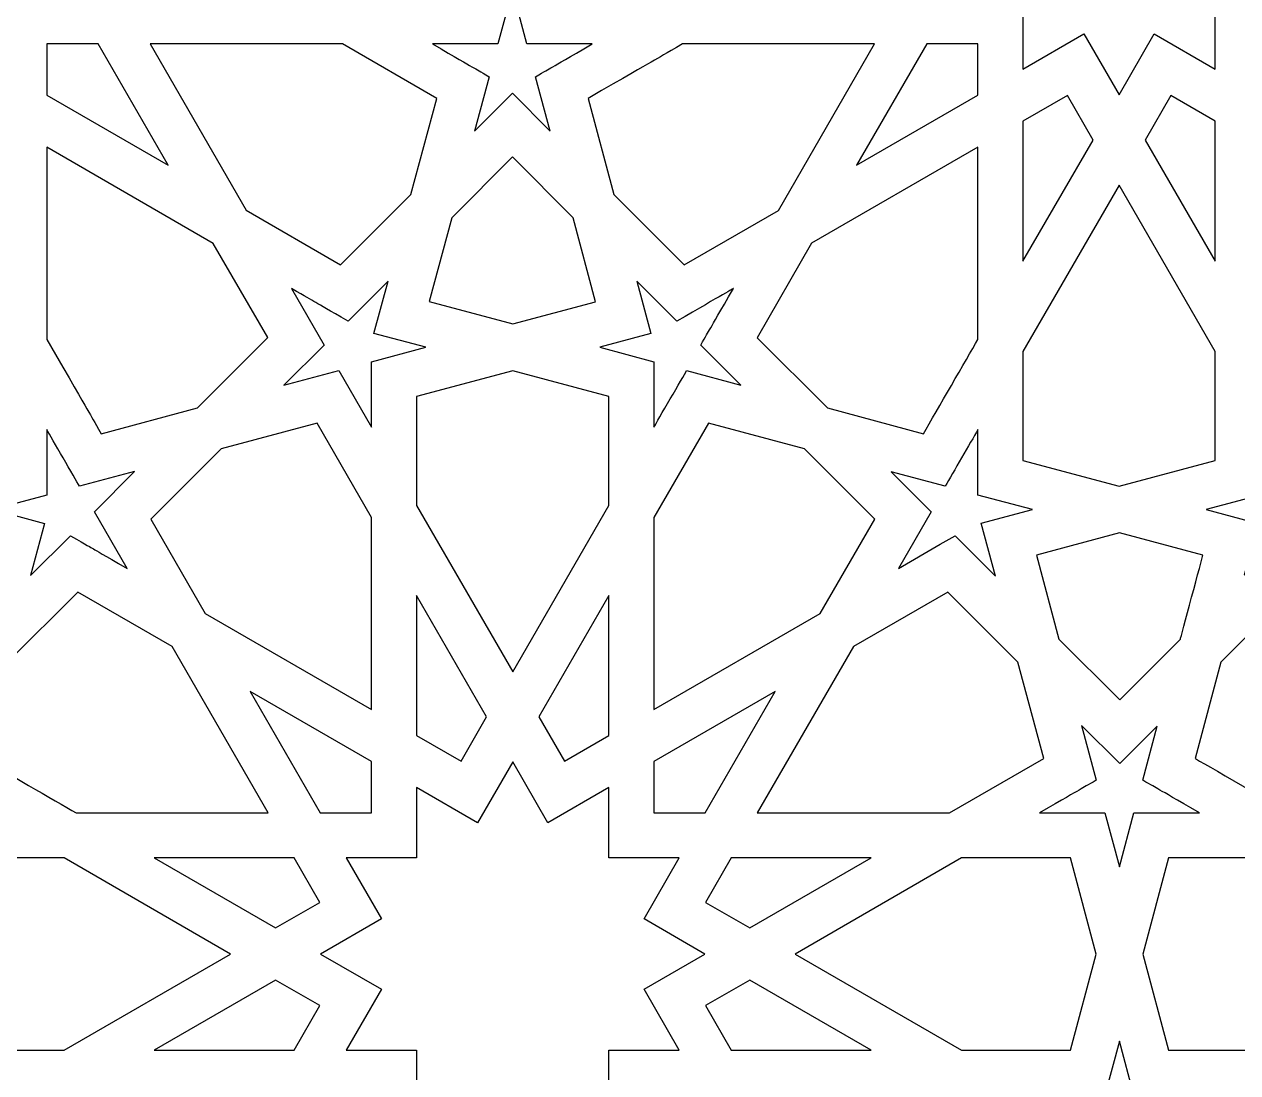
# Model space of a CAD drawing. Header units: millimetres. Extents: x -64 to 64, y -64 to 64.
# Drawn here: x -16.7 to 24.84, y -4.02 to 31.87 of the extents above; entities that cross this region are included whole.
import ezdxf

# ---------------------------------------------------------------- set-up
doc = ezdxf.new("R2010")
doc.units = ezdxf.units.MM
doc.header["$MEASUREMENT"] = 0
doc.layers.add('layer 1', color=7, linetype='Continuous')

msp = doc.modelspace()

# ---------------------------------------------------------------- linework, layer by layer
at = {"layer": 'layer 1', "color": 250}
for points, knots in [([(63.5, 63.5004), (63.5, 63.5004), (-63.5, 63.5004), (-63.5, 63.5004), (-63.5, 63.5004), (-63.5, 63.5004), (-63.5, -63.5), (-63.5, -63.5), (-63.5, -63.5), (-63.5, -63.5), (63.5, -63.5), (63.5, -63.5), (63.5, -63.5), (63.5, -57.5078), (63.5, 58.6684), (63.5, 63.5004)], [0, 0, 0, 0, 0.2, 0.2, 0.2, 0.2, 0.4, 0.4, 0.4, 0.4, 0.6, 0.6, 0.6, 0.6, 1, 1, 1, 1]), ([(-21.9643, 40.5253), (-21.9643, 40.5253), (-20.7603, 42.6089), (-20.7603, 42.6089), (-20.7603, 42.6089), (-20.7603, 42.6089), (-19.5562, 40.5253), (-19.5562, 40.5253), (-19.5562, 40.5253), (-19.5562, 40.5253), (-17.4727, 41.729), (-17.4727, 41.729), (-17.4727, 41.729), (-17.4727, 41.729), (-17.4727, 39.3213), (-17.4727, 39.3213), (-17.4727, 39.3213), (-17.4727, 39.3213), (-15.0647, 39.3213), (-15.0647, 39.3213), (-15.0647, 39.3213), (-15.0647, 39.3213), (-16.2687, 37.2375), (-16.2687, 37.2375), (-16.2687, 37.2375), (-16.2687, 37.2375), (-14.1848, 36.0334), (-14.1848, 36.0334), (-14.1848, 36.0334), (-14.1848, 36.0334), (-16.2687, 34.8298), (-16.2687, 34.8298), (-16.2687, 34.8298), (-16.2687, 34.8298), (-15.0647, 32.742), (-15.0647, 32.742), (-15.0647, 32.742), (-15.0647, 32.742), (-17.4727, 32.742), (-17.4727, 32.742), (-17.4727, 32.742), (-17.4727, 32.742), (-17.4727, 30.3378), (-17.4727, 30.3378), (-17.4727, 30.3378), (-17.4727, 30.3378), (-19.5562, 31.5419), (-19.5562, 31.5419), (-19.5562, 31.5419), (-19.5562, 31.5419), (-20.7603, 29.4545), (-20.7603, 29.4545), (-20.7603, 29.4545), (-20.7603, 29.4545), (-21.9643, 31.5419), (-21.9643, 31.5419), (-21.9643, 31.5419), (-21.9643, 31.5419), (-24.0478, 30.3378), (-24.0478, 30.3378), (-24.0478, 30.3378), (-24.0478, 30.3378), (-24.0478, 32.742), (-24.0478, 32.742), (-24.0478, 32.742), (-24.0478, 32.742), (-26.4559, 32.742), (-26.4559, 32.742), (-26.4559, 32.742), (-26.4559, 32.742), (-25.2518, 34.8298), (-25.2518, 34.8298), (-25.2518, 34.8298), (-25.2518, 34.8298), (-27.3357, 36.0334), (-27.3357, 36.0334), (-27.3357, 36.0334), (-27.3357, 36.0334), (-25.2518, 37.2375), (-25.2518, 37.2375), (-25.2518, 37.2375), (-25.2518, 37.2375), (-26.4559, 39.3213), (-26.4559, 39.3213), (-26.4559, 39.3213), (-26.4559, 39.3213), (-24.0478, 39.3213), (-24.0478, 39.3213), (-24.0478, 39.3213), (-24.0478, 39.3213), (-24.0478, 41.729), (-24.0478, 41.729), (-24.0478, 41.729), (-24.0478, 41.729), (-21.9643, 40.5253), (-21.9643, 40.5253)], [0, 0, 0, 0, 0.04, 0.04, 0.04, 0.04, 0.08, 0.08, 0.08, 0.08, 0.12, 0.12, 0.12, 0.12, 0.16, 0.16, 0.16, 0.16, 0.2, 0.2, 0.2, 0.2, 0.24, 0.24, 0.24, 0.24, 0.28, 0.28, 0.28, 0.28, 0.32, 0.32, 0.32, 0.32, 0.36, 0.36, 0.36, 0.36, 0.4, 0.4, 0.4, 0.4, 0.44, 0.44, 0.44, 0.44, 0.48, 0.48, 0.48, 0.48, 0.52, 0.52, 0.52, 0.52, 0.56, 0.56, 0.56, 0.56, 0.6, 0.6, 0.6, 0.6, 0.64, 0.64, 0.64, 0.64, 0.68, 0.68, 0.68, 0.68, 0.72, 0.72, 0.72, 0.72, 0.76, 0.76, 0.76, 0.76, 0.8, 0.8, 0.8, 0.8, 0.84, 0.84, 0.84, 0.84, 0.88, 0.88, 0.88, 0.88, 0.92, 0.92, 0.92, 0.92, 1, 1, 1, 1]), ([(19.5756, 40.5253), (19.5756, 40.5253), (20.7793, 42.6089), (20.7793, 42.6089), (20.7793, 42.6089), (20.7793, 42.6089), (21.9833, 40.5253), (21.9833, 40.5253), (21.9833, 40.5253), (21.9833, 40.5253), (24.0672, 41.729), (24.0672, 41.729), (24.0672, 41.729), (24.0672, 41.729), (24.0672, 39.3213), (24.0672, 39.3213), (24.0672, 39.3213), (24.0672, 39.3213), (26.4753, 39.3213), (26.4753, 39.3213), (26.4753, 39.3213), (26.4753, 39.3213), (25.2712, 37.2375), (25.2712, 37.2375), (25.2712, 37.2375), (25.2712, 37.2375), (27.3547, 36.0334), (27.3547, 36.0334), (27.3547, 36.0334), (27.3547, 36.0334), (25.2712, 34.8298), (25.2712, 34.8298), (25.2712, 34.8298), (25.2712, 34.8298), (26.4753, 32.742), (26.4753, 32.742), (26.4753, 32.742), (26.4753, 32.742), (24.0672, 32.742), (24.0672, 32.742), (24.0672, 32.742), (24.0672, 32.742), (24.0672, 30.3378), (24.0672, 30.3378), (24.0672, 30.3378), (24.0672, 30.3378), (21.9833, 31.5419), (21.9833, 31.5419), (21.9833, 31.5419), (21.9833, 31.5419), (20.7793, 29.4545), (20.7793, 29.4545), (20.7793, 29.4545), (20.7793, 29.4545), (19.5756, 31.5419), (19.5756, 31.5419), (19.5756, 31.5419), (19.5756, 31.5419), (17.4879, 30.3378), (17.4879, 30.3378), (17.4879, 30.3378), (17.4879, 30.3378), (17.4879, 32.742), (17.4879, 32.742), (17.4879, 32.742), (17.4879, 32.742), (15.0841, 32.742), (15.0841, 32.742), (15.0841, 32.742), (15.0841, 32.742), (16.2881, 34.8298), (16.2881, 34.8298), (16.2881, 34.8298), (16.2881, 34.8298), (14.2004, 36.0334), (14.2004, 36.0334), (14.2004, 36.0334), (14.2004, 36.0334), (16.2881, 37.2375), (16.2881, 37.2375), (16.2881, 37.2375), (16.2881, 37.2375), (15.0841, 39.3213), (15.0841, 39.3213), (15.0841, 39.3213), (15.0841, 39.3213), (17.4879, 39.3213), (17.4879, 39.3213), (17.4879, 39.3213), (17.4879, 39.3213), (17.4879, 41.729), (17.4879, 41.729), (17.4879, 41.729), (17.4879, 41.729), (19.5756, 40.5253), (19.5756, 40.5253)], [0, 0, 0, 0, 0.04, 0.04, 0.04, 0.04, 0.08, 0.08, 0.08, 0.08, 0.12, 0.12, 0.12, 0.12, 0.16, 0.16, 0.16, 0.16, 0.2, 0.2, 0.2, 0.2, 0.24, 0.24, 0.24, 0.24, 0.28, 0.28, 0.28, 0.28, 0.32, 0.32, 0.32, 0.32, 0.36, 0.36, 0.36, 0.36, 0.4, 0.4, 0.4, 0.4, 0.44, 0.44, 0.44, 0.44, 0.48, 0.48, 0.48, 0.48, 0.52, 0.52, 0.52, 0.52, 0.56, 0.56, 0.56, 0.56, 0.6, 0.6, 0.6, 0.6, 0.64, 0.64, 0.64, 0.64, 0.68, 0.68, 0.68, 0.68, 0.72, 0.72, 0.72, 0.72, 0.76, 0.76, 0.76, 0.76, 0.8, 0.8, 0.8, 0.8, 0.84, 0.84, 0.84, 0.84, 0.88, 0.88, 0.88, 0.88, 0.92, 0.92, 0.92, 0.92, 1, 1, 1, 1]), ([(0.8026, 30.0792), (0.8026, 30.0792), (1.3042, 28.2194), (1.3042, 28.2194), (1.3042, 28.2194), (1.3042, 28.2194), (0.0078, 29.5123), (0.0078, 29.5123), (0.0078, 29.5123), (0.0078, 29.5123), (-1.2848, 28.2194), (-1.2848, 28.2194), (-1.2848, 28.2194), (-1.2848, 28.2194), (-0.787, 30.0792), (-0.787, 30.0792), (-0.787, 30.0792), (-1.445, 30.4602), (-1.0516, 30.2331), (-2.7241, 31.1983), (-2.7241, 31.1983), (-2.7241, 31.1983), (-0.4861, 31.1983), (-0.4861, 31.1983), (-0.4861, 31.1983), (-0.4861, 31.1983), (0.0078, 33.0507), (0.0078, 33.0507), (0.0078, 33.0507), (0.0078, 33.0507), (0.5055, 31.1983), (0.5055, 31.1983), (0.5055, 31.1983), (0.5055, 31.1983), (2.7436, 31.1983), (2.7436, 31.1983), (2.7436, 31.1983), (1.0668, 30.2331), (1.4623, 30.4613), (0.8026, 30.0792)], [0, 0, 0, 0, 0.0909091, 0.0909091, 0.0909091, 0.0909091, 0.1818182, 0.1818182, 0.1818182, 0.1818182, 0.2727273, 0.2727273, 0.2727273, 0.2727273, 0.3636364, 0.3636364, 0.3636364, 0.3636364, 0.4545455, 0.4545455, 0.4545455, 0.4545455, 0.5454545, 0.5454545, 0.5454545, 0.5454545, 0.6363636, 0.6363636, 0.6363636, 0.6363636, 0.7272727, 0.7272727, 0.7272727, 0.7272727, 0.8181818, 0.8181818, 0.8181818, 0.8181818, 1, 1, 1, 1]), ([(-11.7733, 27.0464), (-11.7733, 27.0464), (-15.929, 29.4467), (-15.929, 29.4467), (-15.929, 29.4467), (-15.929, 29.4467), (-15.929, 31.1983), (-15.929, 31.1983), (-15.929, 31.1983), (-15.929, 31.1983), (-14.1736, 31.1983), (-14.1736, 31.1983), (-14.1736, 31.1983), (-14.1736, 31.1983), (-11.7733, 27.0464), (-11.7733, 27.0464)], [0, 0, 0, 0, 0.2, 0.2, 0.2, 0.2, 0.4, 0.4, 0.4, 0.4, 0.6, 0.6, 0.6, 0.6, 1, 1, 1, 1]), ([(-2.5816, 29.3349), (-2.5816, 29.3349), (-3.4653, 26.047), (-3.4653, 26.047), (-3.4653, 26.047), (-3.4653, 26.047), (-5.873, 23.6393), (-5.873, 23.6393), (-5.873, 23.6393), (-5.873, 23.6393), (-9.1027, 25.5069), (-9.1027, 25.5069), (-9.1027, 25.5069), (-9.1027, 25.5069), (-12.3906, 31.1983), (-12.3906, 31.1983), (-12.3906, 31.1983), (-12.3906, 31.1983), (-5.8113, 31.1983), (-5.8113, 31.1983), (-5.8113, 31.1983), (-5.8113, 31.1983), (-2.5816, 29.3349), (-2.5816, 29.3349)], [0, 0, 0, 0, 0.1428571, 0.1428571, 0.1428571, 0.1428571, 0.2857143, 0.2857143, 0.2857143, 0.2857143, 0.4285714, 0.4285714, 0.4285714, 0.4285714, 0.5714286, 0.5714286, 0.5714286, 0.5714286, 0.7142857, 0.7142857, 0.7142857, 0.7142857, 1, 1, 1, 1]), ([(12.4097, 31.1983), (12.4097, 31.1983), (9.1221, 25.503), (9.1221, 25.503), (9.1221, 25.503), (9.1221, 25.503), (5.8886, 23.6393), (5.8886, 23.6393), (5.8886, 23.6393), (5.8886, 23.6393), (3.4805, 26.047), (3.4805, 26.047), (3.4805, 26.047), (3.4805, 26.047), (2.6007, 29.3349), (2.6007, 29.3349), (2.6007, 29.3349), (5.2786, 30.8818), (4.5999, 30.4885), (5.8307, 31.1983), (5.8307, 31.1983), (5.8307, 31.1983), (12.4097, 31.1983), (12.4097, 31.1983)], [0, 0, 0, 0, 0.1428571, 0.1428571, 0.1428571, 0.1428571, 0.2857143, 0.2857143, 0.2857143, 0.2857143, 0.4285714, 0.4285714, 0.4285714, 0.4285714, 0.5714286, 0.5714286, 0.5714286, 0.5714286, 0.7142857, 0.7142857, 0.7142857, 0.7142857, 1, 1, 1, 1]), ([(15.9445, 29.4467), (15.9445, 29.4467), (11.7923, 27.0464), (11.7923, 27.0464), (11.7923, 27.0464), (11.7923, 27.0464), (14.1926, 31.1983), (14.1926, 31.1983), (14.1926, 31.1983), (14.1926, 31.1983), (15.9445, 31.1983), (15.9445, 31.1983), (15.9445, 31.1983), (15.9445, 31.1983), (15.9445, 29.4467), (15.9445, 29.4467)], [0, 0, 0, 0, 0.2, 0.2, 0.2, 0.2, 0.4, 0.4, 0.4, 0.4, 0.6, 0.6, 0.6, 0.6, 1, 1, 1, 1]), ([(17.4879, 23.7585), (17.4879, 23.7585), (17.4879, 28.5552), (17.4879, 28.5552), (17.4879, 28.5552), (17.4879, 28.5552), (19.0084, 29.4312), (19.0084, 29.4312), (19.0084, 29.4312), (19.0084, 29.4312), (19.8882, 27.9107), (19.8882, 27.9107), (19.8882, 27.9107), (19.8882, 27.9107), (17.4879, 23.7585), (17.4879, 23.7585)], [0, 0, 0, 0, 0.2, 0.2, 0.2, 0.2, 0.4, 0.4, 0.4, 0.4, 0.6, 0.6, 0.6, 0.6, 1, 1, 1, 1]), ([(24.0672, 23.7585), (24.0672, 23.7585), (21.6708, 27.9107), (21.6708, 27.9107), (21.6708, 27.9107), (21.6708, 27.9107), (22.5467, 29.4312), (22.5467, 29.4312), (22.5467, 29.4312), (22.5467, 29.4312), (24.0672, 28.5552), (24.0672, 28.5552), (24.0672, 28.5552), (24.0672, 28.5552), (24.0672, 23.7585), (24.0672, 23.7585)], [0, 0, 0, 0, 0.2, 0.2, 0.2, 0.2, 0.4, 0.4, 0.4, 0.4, 0.6, 0.6, 0.6, 0.6, 1, 1, 1, 1]), ([(-10.2295, 24.3724), (-10.2295, 24.3724), (-8.3658, 21.1462), (-8.3658, 21.1462), (-8.3658, 21.1462), (-8.3658, 21.1462), (-10.7738, 18.7385), (-10.7738, 18.7385), (-10.7738, 18.7385), (-10.7738, 18.7385), (-14.0652, 17.8548), (-14.0652, 17.8548), (-14.0652, 17.8548), (-14.5941, 18.7731), (-14.2194, 18.125), (-15.929, 21.0845), (-15.929, 21.0845), (-15.929, 21.0845), (-15.929, 27.6638), (-15.929, 27.6638), (-15.929, 27.6638), (-15.929, 27.6638), (-10.2295, 24.3724), (-10.2295, 24.3724)], [0, 0, 0, 0, 0.1428571, 0.1428571, 0.1428571, 0.1428571, 0.2857143, 0.2857143, 0.2857143, 0.2857143, 0.4285714, 0.4285714, 0.4285714, 0.4285714, 0.5714286, 0.5714286, 0.5714286, 0.5714286, 0.7142857, 0.7142857, 0.7142857, 0.7142857, 1, 1, 1, 1]), ([(10.7929, 18.7385), (10.7929, 18.7385), (8.3852, 21.1427), (8.3852, 21.1427), (8.3852, 21.1427), (8.3852, 21.1427), (10.2528, 24.3762), (10.2528, 24.3762), (10.2528, 24.3762), (10.2528, 24.3762), (15.9445, 27.6638), (15.9445, 27.6638), (15.9445, 27.6638), (15.9445, 27.6638), (15.9445, 21.0845), (15.9445, 21.0845), (15.9445, 21.0845), (15.5392, 20.3786), (14.5514, 18.6729), (14.0808, 17.8548), (14.0808, 17.8548), (14.0808, 17.8548), (10.7929, 18.7385), (10.7929, 18.7385)], [0, 0, 0, 0, 0.1428571, 0.1428571, 0.1428571, 0.1428571, 0.2857143, 0.2857143, 0.2857143, 0.2857143, 0.4285714, 0.4285714, 0.4285714, 0.4285714, 0.5714286, 0.5714286, 0.5714286, 0.5714286, 0.7142857, 0.7142857, 0.7142857, 0.7142857, 1, 1, 1, 1]), ([(-2.8402, 22.3813), (-2.8402, 22.3813), (-2.0683, 25.2522), (-2.0683, 25.2522), (-2.0683, 25.2522), (-2.0683, 25.2522), (0.0078, 27.3322), (0.0078, 27.3322), (0.0078, 27.3322), (0.0078, 27.3322), (2.0877, 25.2483), (2.0877, 25.2483), (2.0877, 25.2483), (2.0877, 25.2483), (2.8593, 22.3774), (2.8593, 22.3774), (2.8593, 22.3774), (2.8593, 22.3774), (0.0194, 21.6172), (0.0194, 21.6172), (0.0194, 21.6172), (0.0194, 21.6172), (-2.8402, 22.3813), (-2.8402, 22.3813)], [0, 0, 0, 0, 0.1428571, 0.1428571, 0.1428571, 0.1428571, 0.2857143, 0.2857143, 0.2857143, 0.2857143, 0.4285714, 0.4285714, 0.4285714, 0.4285714, 0.5714286, 0.5714286, 0.5714286, 0.5714286, 0.7142857, 0.7142857, 0.7142857, 0.7142857, 1, 1, 1, 1]), ([(20.7793, 26.3673), (20.7793, 26.3673), (24.0672, 20.6717), (24.0672, 20.6717), (24.0672, 20.6717), (24.0672, 20.6717), (24.0672, 16.9443), (24.0672, 16.9443), (24.0672, 16.9443), (24.0672, 16.9443), (20.7793, 16.0606), (20.7793, 16.0606), (20.7793, 16.0606), (20.7793, 16.0606), (17.4879, 16.9443), (17.4879, 16.9443), (17.4879, 16.9443), (17.4879, 16.9443), (17.4879, 20.6717), (17.4879, 20.6717), (17.4879, 20.6717), (17.4879, 20.6717), (20.7793, 26.3673), (20.7793, 26.3673)], [0, 0, 0, 0, 0.1428571, 0.1428571, 0.1428571, 0.1428571, 0.2857143, 0.2857143, 0.2857143, 0.2857143, 0.4285714, 0.4285714, 0.4285714, 0.4285714, 0.5714286, 0.5714286, 0.5714286, 0.5714286, 0.7142857, 0.7142857, 0.7142857, 0.7142857, 1, 1, 1, 1]), ([(-7.5554, 22.8286), (-6.5444, 22.2462), (-6.9843, 22.497), (-5.6183, 21.7096), (-5.6183, 21.7096), (-5.6183, 21.7096), (-4.2485, 23.0798), (-4.2485, 23.0798), (-4.2485, 23.0798), (-4.2485, 23.0798), (-4.7307, 21.2891), (-4.7307, 21.2891), (-4.7307, 21.2891), (-4.7307, 21.2891), (-2.9598, 20.8146), (-2.9598, 20.8146), (-2.9598, 20.8146), (-2.9598, 20.8146), (-4.8119, 20.3168), (-4.8119, 20.3168), (-4.8119, 20.3168), (-4.8119, 20.3168), (-4.8119, 18.0785), (-4.8119, 18.0785), (-4.8119, 18.0785), (-4.8119, 18.0785), (-5.9309, 20.0194), (-5.9309, 20.0194), (-5.9309, 20.0194), (-5.9309, 20.0194), (-7.814, 19.5139), (-7.814, 19.5139), (-7.814, 19.5139), (-7.814, 19.5139), (-6.4364, 20.8915), (-6.4364, 20.8915), (-6.4364, 20.8915), (-6.4364, 20.8915), (-7.5554, 22.8286), (-7.5554, 22.8286)], [0, 0, 0, 0, 0.0909091, 0.0909091, 0.0909091, 0.0909091, 0.1818182, 0.1818182, 0.1818182, 0.1818182, 0.2727273, 0.2727273, 0.2727273, 0.2727273, 0.3636364, 0.3636364, 0.3636364, 0.3636364, 0.4545455, 0.4545455, 0.4545455, 0.4545455, 0.5454545, 0.5454545, 0.5454545, 0.5454545, 0.6363636, 0.6363636, 0.6363636, 0.6363636, 0.7272727, 0.7272727, 0.7272727, 0.7272727, 0.8181818, 0.8181818, 0.8181818, 0.8181818, 1, 1, 1, 1]), ([(4.2679, 23.0798), (4.2679, 23.0798), (5.6377, 21.7096), (5.6377, 21.7096), (5.6377, 21.7096), (7.2348, 22.6339), (7.5748, 22.8286), (7.5748, 22.8286), (7.5748, 22.8286), (6.6093, 21.1561), (6.8375, 21.5508), (6.4555, 20.8915), (6.4555, 20.8915), (6.4555, 20.8915), (7.8257, 19.5217), (7.8257, 19.5217), (7.8257, 19.5217), (7.8257, 19.5217), (5.9732, 20.0194), (5.9732, 20.0194), (5.9732, 20.0194), (5.8603, 19.8226), (4.9692, 18.2838), (4.8503, 18.0785), (4.8503, 18.0785), (4.8503, 18.0785), (4.8503, 20.3207), (4.8503, 20.3207), (4.8503, 20.3207), (4.8503, 20.3207), (3.0021, 20.8146), (3.0021, 20.8146), (3.0021, 20.8146), (3.0021, 20.8146), (4.7502, 21.2852), (4.7502, 21.2852), (4.7502, 21.2852), (4.7502, 21.2852), (4.2679, 23.0798), (4.2679, 23.0798)], [0, 0, 0, 0, 0.0909091, 0.0909091, 0.0909091, 0.0909091, 0.1818182, 0.1818182, 0.1818182, 0.1818182, 0.2727273, 0.2727273, 0.2727273, 0.2727273, 0.3636364, 0.3636364, 0.3636364, 0.3636364, 0.4545455, 0.4545455, 0.4545455, 0.4545455, 0.5454545, 0.5454545, 0.5454545, 0.5454545, 0.6363636, 0.6363636, 0.6363636, 0.6363636, 0.7272727, 0.7272727, 0.7272727, 0.7272727, 0.8181818, 0.8181818, 0.8181818, 0.8181818, 1, 1, 1, 1]), ([(0.0194, 20.0156), (0.0194, 20.0156), (3.3069, 19.1357), (3.3069, 19.1357), (3.3069, 19.1357), (3.3069, 19.1357), (3.3069, 15.4044), (3.3069, 15.4044), (3.3069, 15.4044), (3.3069, 15.4044), (0.0194, 9.7088), (0.0194, 9.7088), (0.0194, 9.7088), (0.0194, 9.7088), (-3.2685, 15.4044), (-3.2685, 15.4044), (-3.2685, 15.4044), (-3.2685, 15.4044), (-3.2685, 19.1357), (-3.2685, 19.1357), (-3.2685, 19.1357), (-3.2685, 19.1357), (0.0194, 20.0156), (0.0194, 20.0156)], [0, 0, 0, 0, 0.1428571, 0.1428571, 0.1428571, 0.1428571, 0.2857143, 0.2857143, 0.2857143, 0.2857143, 0.4285714, 0.4285714, 0.4285714, 0.4285714, 0.5714286, 0.5714286, 0.5714286, 0.5714286, 0.7142857, 0.7142857, 0.7142857, 0.7142857, 1, 1, 1, 1]), ([(-14.81, 16.0567), (-14.81, 16.0567), (-12.9268, 16.5622), (-12.9268, 16.5622), (-12.9268, 16.5622), (-12.9268, 16.5622), (-14.3006, 15.1885), (-14.3006, 15.1885), (-14.3006, 15.1885), (-14.3006, 15.1885), (-13.1815, 13.2475), (-13.1815, 13.2475), (-13.1815, 13.2475), (-14.8833, 14.2254), (-13.8994, 13.6677), (-15.1225, 14.3665), (-15.1225, 14.3665), (-15.1225, 14.3665), (-16.4885, 13.0006), (-16.4885, 13.0006), (-16.4885, 13.0006), (-16.4885, 13.0006), (-16.0101, 14.787), (-16.0101, 14.787), (-16.0101, 14.787), (-16.0101, 14.787), (-17.7775, 15.2615), (-17.7775, 15.2615), (-17.7775, 15.2615), (-17.7775, 15.2615), (-15.929, 15.7558), (-15.929, 15.7558), (-15.929, 15.7558), (-15.929, 15.7558), (-15.929, 17.9977), (-15.929, 17.9977), (-15.929, 17.9977), (-15.767, 17.7158), (-14.9722, 16.3421), (-14.81, 16.0567)], [0, 0, 0, 0, 0.0909091, 0.0909091, 0.0909091, 0.0909091, 0.1818182, 0.1818182, 0.1818182, 0.1818182, 0.2727273, 0.2727273, 0.2727273, 0.2727273, 0.3636364, 0.3636364, 0.3636364, 0.3636364, 0.4545455, 0.4545455, 0.4545455, 0.4545455, 0.5454545, 0.5454545, 0.5454545, 0.5454545, 0.6363636, 0.6363636, 0.6363636, 0.6363636, 0.7272727, 0.7272727, 0.7272727, 0.7272727, 0.8181818, 0.8181818, 0.8181818, 0.8181818, 1, 1, 1, 1]), ([(-6.6756, 18.2213), (-6.6756, 18.2213), (-4.8119, 14.9916), (-4.8119, 14.9916), (-4.8119, 14.9916), (-4.8119, 14.9916), (-4.8119, 8.4162), (-4.8119, 8.4162), (-4.8119, 8.4162), (-4.8119, 8.4162), (-10.5075, 11.7041), (-10.5075, 11.7041), (-10.5075, 11.7041), (-10.5075, 11.7041), (-12.3712, 14.9338), (-12.3712, 14.9338), (-12.3712, 14.9338), (-12.3712, 14.9338), (-9.9635, 17.3415), (-9.9635, 17.3415), (-9.9635, 17.3415), (-9.9635, 17.3415), (-6.6756, 18.2213), (-6.6756, 18.2213)], [0, 0, 0, 0, 0.1428571, 0.1428571, 0.1428571, 0.1428571, 0.2857143, 0.2857143, 0.2857143, 0.2857143, 0.4285714, 0.4285714, 0.4285714, 0.4285714, 0.5714286, 0.5714286, 0.5714286, 0.5714286, 0.7142857, 0.7142857, 0.7142857, 0.7142857, 1, 1, 1, 1]), ([(10.5498, 11.7041), (10.5498, 11.7041), (4.8503, 8.4162), (4.8503, 8.4162), (4.8503, 8.4162), (4.8503, 8.4162), (4.8503, 14.9916), (4.8503, 14.9916), (4.8503, 14.9916), (4.8503, 14.9916), (6.7179, 18.2213), (6.7179, 18.2213), (6.7179, 18.2213), (6.7179, 18.2213), (10.0058, 17.3415), (10.0058, 17.3415), (10.0058, 17.3415), (10.0058, 17.3415), (12.4139, 14.9338), (12.4139, 14.9338), (12.4139, 14.9338), (12.4139, 14.9338), (10.5498, 11.7041), (10.5498, 11.7041)], [0, 0, 0, 0, 0.1428571, 0.1428571, 0.1428571, 0.1428571, 0.2857143, 0.2857143, 0.2857143, 0.2857143, 0.4285714, 0.4285714, 0.4285714, 0.4285714, 0.5714286, 0.5714286, 0.5714286, 0.5714286, 0.7142857, 0.7142857, 0.7142857, 0.7142857, 1, 1, 1, 1]), ([(17.8082, 15.2615), (17.8082, 15.2615), (16.0602, 14.7948), (16.0602, 14.7948), (16.0602, 14.7948), (16.0602, 14.7948), (16.5425, 12.985), (16.5425, 12.985), (16.5425, 12.985), (16.5425, 12.985), (15.1613, 14.3665), (15.1613, 14.3665), (15.1613, 14.3665), (15.1613, 14.3665), (14.6519, 14.0734), (14.6519, 14.0734), (14.6519, 14.0734), (14.6519, 14.0734), (14.648, 14.0734), (14.648, 14.0734), (14.648, 14.0734), (14.648, 14.0734), (13.2239, 13.2475), (13.2239, 13.2475), (13.2239, 13.2475), (13.2239, 13.2475), (14.3432, 15.1885), (14.3432, 15.1885), (14.3432, 15.1885), (14.3432, 15.1885), (12.9773, 16.5545), (12.9773, 16.5545), (12.9773, 16.5545), (12.9773, 16.5545), (14.8255, 16.0567), (14.8255, 16.0567), (14.8255, 16.0567), (15.0918, 16.5199), (15.682, 17.5383), (15.9445, 17.9977), (15.9445, 17.9977), (15.9445, 17.9977), (15.9445, 15.7593), (15.9445, 15.7593), (15.9445, 15.7593), (15.9445, 15.7593), (17.8082, 15.2615), (17.8082, 15.2615)], [0, 0, 0, 0, 0.0769231, 0.0769231, 0.0769231, 0.0769231, 0.1538462, 0.1538462, 0.1538462, 0.1538462, 0.2307692, 0.2307692, 0.2307692, 0.2307692, 0.3076923, 0.3076923, 0.3076923, 0.3076923, 0.3846154, 0.3846154, 0.3846154, 0.3846154, 0.4615385, 0.4615385, 0.4615385, 0.4615385, 0.5384615, 0.5384615, 0.5384615, 0.5384615, 0.6153846, 0.6153846, 0.6153846, 0.6153846, 0.6923077, 0.6923077, 0.6923077, 0.6923077, 0.7692308, 0.7692308, 0.7692308, 0.7692308, 0.8461538, 0.8461538, 0.8461538, 0.8461538, 1, 1, 1, 1]), ([(26.7296, 16.0567), (26.7296, 16.0567), (28.6127, 16.5622), (28.6127, 16.5622), (28.6127, 16.5622), (28.6127, 16.5622), (27.239, 15.1885), (27.239, 15.1885), (27.239, 15.1885), (27.239, 15.1885), (28.358, 13.2475), (28.358, 13.2475), (28.358, 13.2475), (26.701, 14.1997), (27.613, 13.6832), (26.4174, 14.3665), (26.4174, 14.3665), (26.4174, 14.3665), (25.0627, 13.0161), (25.0627, 13.0161), (25.0627, 13.0161), (25.0627, 13.0161), (25.5372, 14.787), (25.5372, 14.787), (25.5372, 14.787), (25.5372, 14.787), (23.7624, 15.2615), (23.7624, 15.2615), (23.7624, 15.2615), (23.7624, 15.2615), (25.6106, 15.7558), (25.6106, 15.7558), (25.6106, 15.7558), (25.6106, 15.7558), (25.6106, 17.9977), (25.6106, 17.9977), (25.6106, 17.9977), (25.732, 17.7871), (26.6111, 16.2627), (26.7296, 16.0567)], [0, 0, 0, 0, 0.0909091, 0.0909091, 0.0909091, 0.0909091, 0.1818182, 0.1818182, 0.1818182, 0.1818182, 0.2727273, 0.2727273, 0.2727273, 0.2727273, 0.3636364, 0.3636364, 0.3636364, 0.3636364, 0.4545455, 0.4545455, 0.4545455, 0.4545455, 0.5454545, 0.5454545, 0.5454545, 0.5454545, 0.6363636, 0.6363636, 0.6363636, 0.6363636, 0.7272727, 0.7272727, 0.7272727, 0.7272727, 0.8181818, 0.8181818, 0.8181818, 0.8181818, 1, 1, 1, 1]), ([(22.8748, 10.8204), (22.8748, 10.8204), (20.7987, 8.7482), (20.7987, 8.7482), (20.7987, 8.7482), (20.7987, 8.7482), (18.7191, 10.8282), (18.7191, 10.8282), (18.7191, 10.8282), (18.7191, 10.8282), (17.9511, 13.7029), (17.9511, 13.7029), (17.9511, 13.7029), (17.9511, 13.7029), (20.7913, 14.459), (20.7913, 14.459), (20.7913, 14.459), (20.7913, 14.459), (23.6467, 13.6952), (23.6467, 13.6952), (23.6467, 13.6952), (23.6418, 13.6768), (22.8812, 10.838), (22.8748, 10.8204)], [0, 0, 0, 0, 0.1428571, 0.1428571, 0.1428571, 0.1428571, 0.2857143, 0.2857143, 0.2857143, 0.2857143, 0.4285714, 0.4285714, 0.4285714, 0.4285714, 0.5714286, 0.5714286, 0.5714286, 0.5714286, 0.7142857, 0.7142857, 0.7142857, 0.7142857, 1, 1, 1, 1]), ([(-11.6381, 10.5731), (-11.6381, 10.5731), (-8.3502, 4.8779), (-8.3502, 4.8779), (-8.3502, 4.8779), (-8.3502, 4.8779), (-14.9257, 4.8779), (-14.9257, 4.8779), (-14.9257, 4.8779), (-15.6665, 5.3061), (-17.4456, 6.3324), (-18.1557, 6.7416), (-18.1557, 6.7416), (-18.1557, 6.7416), (-17.2759, 10.033), (-17.2759, 10.033), (-17.2759, 10.033), (-17.2759, 10.033), (-14.8678, 12.4372), (-14.8678, 12.4372), (-14.8678, 12.4372), (-14.8678, 12.4372), (-11.6381, 10.5731), (-11.6381, 10.5731)], [0, 0, 0, 0, 0.1428571, 0.1428571, 0.1428571, 0.1428571, 0.2857143, 0.2857143, 0.2857143, 0.2857143, 0.4285714, 0.4285714, 0.4285714, 0.4285714, 0.5714286, 0.5714286, 0.5714286, 0.5714286, 0.7142857, 0.7142857, 0.7142857, 0.7142857, 1, 1, 1, 1]), ([(-0.8721, 8.1654), (-0.8721, 8.1654), (-1.748, 6.6449), (-1.748, 6.6449), (-1.748, 6.6449), (-1.748, 6.6449), (-3.2685, 7.5248), (-3.2685, 7.5248), (-3.2685, 7.5248), (-3.2685, 7.5248), (-3.2685, 12.3176), (-3.2685, 12.3176), (-3.2685, 12.3176), (-3.2685, 12.3176), (-0.8721, 8.1654), (-0.8721, 8.1654)], [0, 0, 0, 0, 0.2, 0.2, 0.2, 0.2, 0.4, 0.4, 0.4, 0.4, 0.6, 0.6, 0.6, 0.6, 1, 1, 1, 1]), ([(3.3069, 12.3176), (3.3069, 12.3176), (3.3069, 7.5248), (3.3069, 7.5248), (3.3069, 7.5248), (3.3069, 7.5248), (1.7903, 6.6449), (1.7903, 6.6449), (1.7903, 6.6449), (1.7903, 6.6449), (0.9109, 8.1654), (0.9109, 8.1654), (0.9109, 8.1654), (0.9109, 8.1654), (3.3069, 12.3176), (3.3069, 12.3176)], [0, 0, 0, 0, 0.2, 0.2, 0.2, 0.2, 0.4, 0.4, 0.4, 0.4, 0.6, 0.6, 0.6, 0.6, 1, 1, 1, 1]), ([(18.198, 6.7416), (18.198, 6.7416), (14.9684, 4.8779), (14.9684, 4.8779), (14.9684, 4.8779), (14.9684, 4.8779), (8.3891, 4.8779), (8.3891, 4.8779), (8.3891, 4.8779), (8.3891, 4.8779), (11.6805, 10.5731), (11.6805, 10.5731), (11.6805, 10.5731), (11.6805, 10.5731), (14.9102, 12.4372), (14.9102, 12.4372), (14.9102, 12.4372), (14.9102, 12.4372), (17.3143, 10.033), (17.3143, 10.033), (17.3143, 10.033), (17.3143, 10.033), (18.198, 6.7416), (18.198, 6.7416)], [0, 0, 0, 0, 0.1428571, 0.1428571, 0.1428571, 0.1428571, 0.2857143, 0.2857143, 0.2857143, 0.2857143, 0.4285714, 0.4285714, 0.4285714, 0.4285714, 0.5714286, 0.5714286, 0.5714286, 0.5714286, 0.7142857, 0.7142857, 0.7142857, 0.7142857, 1, 1, 1, 1]), ([(26.6139, 4.8779), (26.5652, 4.9057), (23.4319, 6.7112), (23.3842, 6.7416), (23.3842, 6.7416), (23.3842, 6.7416), (24.2641, 10.033), (24.2641, 10.033), (24.2641, 10.033), (24.2641, 10.033), (26.6718, 12.4372), (26.6718, 12.4372), (26.6718, 12.4372), (26.6718, 12.4372), (29.9018, 10.5731), (29.9018, 10.5731), (29.9018, 10.5731), (29.9018, 10.5731), (33.1893, 4.8779), (33.1893, 4.8779), (33.1893, 4.8779), (33.1893, 4.8779), (26.6139, 4.8779), (26.6139, 4.8779)], [0, 0, 0, 0, 0.1428571, 0.1428571, 0.1428571, 0.1428571, 0.2857143, 0.2857143, 0.2857143, 0.2857143, 0.4285714, 0.4285714, 0.4285714, 0.4285714, 0.5714286, 0.5714286, 0.5714286, 0.5714286, 0.7142857, 0.7142857, 0.7142857, 0.7142857, 1, 1, 1, 1]), ([(-8.9641, 9.0297), (-8.9641, 9.0297), (-4.8119, 6.6336), (-4.8119, 6.6336), (-4.8119, 6.6336), (-4.8119, 6.6336), (-4.8119, 4.8779), (-4.8119, 4.8779), (-4.8119, 4.8779), (-4.8119, 4.8779), (-6.5677, 4.8779), (-6.5677, 4.8779), (-6.5677, 4.8779), (-6.5677, 4.8779), (-8.9641, 9.0297), (-8.9641, 9.0297)], [0, 0, 0, 0, 0.2, 0.2, 0.2, 0.2, 0.4, 0.4, 0.4, 0.4, 0.6, 0.6, 0.6, 0.6, 1, 1, 1, 1]), ([(6.6061, 4.8779), (6.6061, 4.8779), (4.8503, 4.8779), (4.8503, 4.8779), (4.8503, 4.8779), (4.8503, 4.8779), (4.8503, 6.6336), (4.8503, 6.6336), (4.8503, 6.6336), (4.8503, 6.6336), (9.0064, 9.0297), (9.0064, 9.0297), (9.0064, 9.0297), (9.0064, 9.0297), (6.6061, 4.8779), (6.6061, 4.8779)], [0, 0, 0, 0, 0.2, 0.2, 0.2, 0.2, 0.4, 0.4, 0.4, 0.4, 0.6, 0.6, 0.6, 0.6, 1, 1, 1, 1]), ([(19.4945, 7.8722), (19.4945, 7.8722), (20.7987, 6.5641), (20.7987, 6.5641), (20.7987, 6.5641), (20.7987, 6.5641), (22.08, 7.8451), (22.08, 7.8451), (22.08, 7.8451), (22.08, 7.8451), (21.5861, 5.9969), (21.5861, 5.9969), (21.5861, 5.9969), (22.2448, 5.6201), (21.8496, 5.8476), (23.5271, 4.8779), (23.5271, 4.8779), (23.5271, 4.8779), (21.2848, 4.8779), (21.2848, 4.8779), (21.2848, 4.8779), (21.2848, 4.8779), (20.7913, 3.0293), (20.7913, 3.0293), (20.7913, 3.0293), (20.7913, 3.0293), (20.2932, 4.8779), (20.2932, 4.8779), (20.2932, 4.8779), (20.2932, 4.8779), (18.0552, 4.8779), (18.0552, 4.8779), (18.0552, 4.8779), (19.7344, 5.8487), (19.34, 5.6219), (19.9962, 5.9969), (19.9962, 5.9969), (19.9962, 5.9969), (19.4945, 7.8722), (19.4945, 7.8722)], [0, 0, 0, 0, 0.0909091, 0.0909091, 0.0909091, 0.0909091, 0.1818182, 0.1818182, 0.1818182, 0.1818182, 0.2727273, 0.2727273, 0.2727273, 0.2727273, 0.3636364, 0.3636364, 0.3636364, 0.3636364, 0.4545455, 0.4545455, 0.4545455, 0.4545455, 0.5454545, 0.5454545, 0.5454545, 0.5454545, 0.6363636, 0.6363636, 0.6363636, 0.6363636, 0.7272727, 0.7272727, 0.7272727, 0.7272727, 0.8181818, 0.8181818, 0.8181818, 0.8181818, 1, 1, 1, 1]), ([(1.2234, -4.445), (1.2234, -4.445), (0.0194, -6.5327), (0.0194, -6.5327), (0.0194, -6.5327), (0.0194, -6.5327), (-1.1807, -4.445), (-1.1807, -4.445), (-1.1807, -4.445), (-1.1807, -4.445), (-3.2685, -5.649), (-3.2685, -5.649), (-3.2685, -5.649), (-3.2685, -5.649), (-3.2685, -3.2452), (-3.2685, -3.2452), (-3.2685, -3.2452), (-3.2685, -3.2452), (-5.6762, -3.2452), (-5.6762, -3.2452), (-5.6762, -3.2452), (-5.6762, -3.2452), (-4.4725, -1.1575), (-4.4725, -1.1575), (-4.4725, -1.1575), (-4.4725, -1.1575), (-6.556, 0.0466), (-6.556, 0.0466), (-6.556, 0.0466), (-6.556, 0.0466), (-4.4725, 1.2506), (-4.4725, 1.2506), (-4.4725, 1.2506), (-4.4725, 1.2506), (-5.6762, 3.3341), (-5.6762, 3.3341), (-5.6762, 3.3341), (-5.6762, 3.3341), (-3.2685, 3.3341), (-3.2685, 3.3341), (-3.2685, 3.3341), (-3.2685, 3.3341), (-3.2685, 5.7422), (-3.2685, 5.7422), (-3.2685, 5.7422), (-3.2685, 5.7422), (-1.1807, 4.5381), (-1.1807, 4.5381), (-1.1807, 4.5381), (-1.1807, 4.5381), (0.0194, 6.622), (0.0194, 6.622), (0.0194, 6.622), (0.0194, 6.622), (1.2234, 4.5381), (1.2234, 4.5381), (1.2234, 4.5381), (1.2234, 4.5381), (3.3069, 5.7422), (3.3069, 5.7422), (3.3069, 5.7422), (3.3069, 5.7422), (3.3069, 3.3341), (3.3069, 3.3341), (3.3069, 3.3341), (3.3069, 3.3341), (5.7189, 3.3341), (5.7189, 3.3341), (5.7189, 3.3341), (5.7189, 3.3341), (4.5149, 1.2506), (4.5149, 1.2506), (4.5149, 1.2506), (4.5149, 1.2506), (6.5984, 0.0466), (6.5984, 0.0466), (6.5984, 0.0466), (6.5984, 0.0466), (4.5149, -1.1575), (4.5149, -1.1575), (4.5149, -1.1575), (4.5149, -1.1575), (5.7189, -3.2452), (5.7189, -3.2452), (5.7189, -3.2452), (5.7189, -3.2452), (3.3069, -3.2452), (3.3069, -3.2452), (3.3069, -3.2452), (3.3069, -3.2452), (3.3069, -5.649), (3.3069, -5.649), (3.3069, -5.649), (3.3069, -5.649), (1.2234, -4.445), (1.2234, -4.445)], [0, 0, 0, 0, 0.04, 0.04, 0.04, 0.04, 0.08, 0.08, 0.08, 0.08, 0.12, 0.12, 0.12, 0.12, 0.16, 0.16, 0.16, 0.16, 0.2, 0.2, 0.2, 0.2, 0.24, 0.24, 0.24, 0.24, 0.28, 0.28, 0.28, 0.28, 0.32, 0.32, 0.32, 0.32, 0.36, 0.36, 0.36, 0.36, 0.4, 0.4, 0.4, 0.4, 0.44, 0.44, 0.44, 0.44, 0.48, 0.48, 0.48, 0.48, 0.52, 0.52, 0.52, 0.52, 0.56, 0.56, 0.56, 0.56, 0.6, 0.6, 0.6, 0.6, 0.64, 0.64, 0.64, 0.64, 0.68, 0.68, 0.68, 0.68, 0.72, 0.72, 0.72, 0.72, 0.76, 0.76, 0.76, 0.76, 0.8, 0.8, 0.8, 0.8, 0.84, 0.84, 0.84, 0.84, 0.88, 0.88, 0.88, 0.88, 0.92, 0.92, 0.92, 0.92, 1, 1, 1, 1]), ([(-19.0701, -3.2452), (-19.0719, -3.2392), (-19.9499, 0.0406), (-19.9499, 0.0466), (-19.9499, 0.0466), (-19.9499, 0.0466), (-19.0701, 3.3341), (-19.0701, 3.3341), (-19.0701, 3.3341), (-19.0701, 3.3341), (-15.3384, 3.3341), (-15.3384, 3.3341), (-15.3384, 3.3341), (-15.3384, 3.3341), (-9.6432, 0.0466), (-9.6432, 0.0466), (-9.6432, 0.0466), (-9.6432, 0.0466), (-15.3384, -3.2452), (-15.3384, -3.2452), (-15.3384, -3.2452), (-15.3384, -3.2452), (-19.0701, -3.2452), (-19.0701, -3.2452)], [0, 0, 0, 0, 0.1428571, 0.1428571, 0.1428571, 0.1428571, 0.2857143, 0.2857143, 0.2857143, 0.2857143, 0.4285714, 0.4285714, 0.4285714, 0.4285714, 0.5714286, 0.5714286, 0.5714286, 0.5714286, 0.7142857, 0.7142857, 0.7142857, 0.7142857, 1, 1, 1, 1]), ([(-6.5793, 1.814), (-6.5793, 1.814), (-8.0994, 0.938), (-8.0994, 0.938), (-8.0994, 0.938), (-8.0994, 0.938), (-12.2516, 3.3341), (-12.2516, 3.3341), (-12.2516, 3.3341), (-12.2516, 3.3341), (-7.4588, 3.3341), (-7.4588, 3.3341), (-7.4588, 3.3341), (-7.4588, 3.3341), (-6.5793, 1.814), (-6.5793, 1.814)], [0, 0, 0, 0, 0.2, 0.2, 0.2, 0.2, 0.4, 0.4, 0.4, 0.4, 0.6, 0.6, 0.6, 0.6, 1, 1, 1, 1]), ([(7.4976, 3.3341), (7.4976, 3.3341), (12.294, 3.3341), (12.294, 3.3341), (12.294, 3.3341), (12.294, 3.3341), (8.1421, 0.938), (8.1421, 0.938), (8.1421, 0.938), (8.1421, 0.938), (6.6216, 1.814), (6.6216, 1.814), (6.6216, 1.814), (6.6216, 1.814), (7.4976, 3.3341), (7.4976, 3.3341)], [0, 0, 0, 0, 0.2, 0.2, 0.2, 0.2, 0.4, 0.4, 0.4, 0.4, 0.6, 0.6, 0.6, 0.6, 1, 1, 1, 1]), ([(9.6855, 0.0466), (9.6855, 0.0466), (15.3811, 3.3341), (15.3811, 3.3341), (15.3811, 3.3341), (15.3811, 3.3341), (19.1086, 3.3341), (19.1086, 3.3341), (19.1086, 3.3341), (19.1086, 3.3341), (19.9923, 0.0466), (19.9923, 0.0466), (19.9923, 0.0466), (19.9923, 0.0466), (19.1086, -3.2452), (19.1086, -3.2452), (19.1086, -3.2452), (19.1086, -3.2452), (15.3811, -3.2452), (15.3811, -3.2452), (15.3811, -3.2452), (15.3811, -3.2452), (9.6855, 0.0466), (9.6855, 0.0466)], [0, 0, 0, 0, 0.1428571, 0.1428571, 0.1428571, 0.1428571, 0.2857143, 0.2857143, 0.2857143, 0.2857143, 0.4285714, 0.4285714, 0.4285714, 0.4285714, 0.5714286, 0.5714286, 0.5714286, 0.5714286, 0.7142857, 0.7142857, 0.7142857, 0.7142857, 1, 1, 1, 1]), ([(22.4695, -3.2452), (22.4695, -3.2452), (21.59, 0.0466), (21.59, 0.0466), (21.59, 0.0466), (21.59, 0.0466), (22.4695, 3.3341), (22.4695, 3.3341), (22.4695, 3.3341), (22.4695, 3.3341), (26.1973, 3.3341), (26.1973, 3.3341), (26.1973, 3.3341), (26.1973, 3.3341), (31.8929, 0.0466), (31.8929, 0.0466), (31.8929, 0.0466), (31.8929, 0.0466), (26.1973, -3.2452), (26.1973, -3.2452), (26.1973, -3.2452), (26.1973, -3.2452), (22.4695, -3.2452), (22.4695, -3.2452)], [0, 0, 0, 0, 0.1428571, 0.1428571, 0.1428571, 0.1428571, 0.2857143, 0.2857143, 0.2857143, 0.2857143, 0.4285714, 0.4285714, 0.4285714, 0.4285714, 0.5714286, 0.5714286, 0.5714286, 0.5714286, 0.7142857, 0.7142857, 0.7142857, 0.7142857, 1, 1, 1, 1]), ([(-8.0994, -0.8449), (-8.0994, -0.8449), (-6.5793, -1.7208), (-6.5793, -1.7208), (-6.5793, -1.7208), (-6.5793, -1.7208), (-7.4588, -3.2452), (-7.4588, -3.2452), (-7.4588, -3.2452), (-7.4588, -3.2452), (-12.2516, -3.2452), (-12.2516, -3.2452), (-12.2516, -3.2452), (-12.2516, -3.2452), (-8.0994, -0.8449), (-8.0994, -0.8449)], [0, 0, 0, 0, 0.2, 0.2, 0.2, 0.2, 0.4, 0.4, 0.4, 0.4, 0.6, 0.6, 0.6, 0.6, 1, 1, 1, 1]), ([(6.6216, -1.7208), (6.6216, -1.7208), (8.1421, -0.8449), (8.1421, -0.8449), (8.1421, -0.8449), (8.1421, -0.8449), (12.294, -3.2452), (12.294, -3.2452), (12.294, -3.2452), (12.294, -3.2452), (7.4976, -3.2452), (7.4976, -3.2452), (7.4976, -3.2452), (7.4976, -3.2452), (6.6216, -1.7208), (6.6216, -1.7208)], [0, 0, 0, 0, 0.2, 0.2, 0.2, 0.2, 0.4, 0.4, 0.4, 0.4, 0.6, 0.6, 0.6, 0.6, 1, 1, 1, 1]), ([(22.08, -7.7558), (22.08, -7.7558), (20.7913, -6.4671), (20.7913, -6.4671), (20.7913, -6.4671), (20.7913, -6.4671), (19.4984, -7.7597), (19.4984, -7.7597), (19.4984, -7.7597), (19.4984, -7.7597), (19.9962, -5.9076), (19.9962, -5.9076), (19.9962, -5.9076), (19.3365, -5.5256), (19.7316, -5.7535), (18.0552, -4.7886), (18.0552, -4.7886), (18.0552, -4.7886), (20.2932, -4.7886), (20.2932, -4.7886), (20.2932, -4.7886), (20.2932, -4.7886), (20.7913, -2.94), (20.7913, -2.94), (20.7913, -2.94), (20.7913, -2.94), (21.2848, -4.7886), (21.2848, -4.7886), (21.2848, -4.7886), (21.2848, -4.7886), (23.5271, -4.7886), (23.5271, -4.7886), (23.5271, -4.7886), (21.8496, -5.7542), (22.2448, -5.5263), (21.5861, -5.9076), (21.5861, -5.9076), (21.5861, -5.9076), (22.08, -7.7558), (22.08, -7.7558)], [0, 0, 0, 0, 0.0909091, 0.0909091, 0.0909091, 0.0909091, 0.1818182, 0.1818182, 0.1818182, 0.1818182, 0.2727273, 0.2727273, 0.2727273, 0.2727273, 0.3636364, 0.3636364, 0.3636364, 0.3636364, 0.4545455, 0.4545455, 0.4545455, 0.4545455, 0.5454545, 0.5454545, 0.5454545, 0.5454545, 0.6363636, 0.6363636, 0.6363636, 0.6363636, 0.7272727, 0.7272727, 0.7272727, 0.7272727, 0.8181818, 0.8181818, 0.8181818, 0.8181818, 1, 1, 1, 1])]:
    msp.add_open_spline(points, degree=3, knots=knots, dxfattribs=at)

doc.saveas('drawing.dxf')
